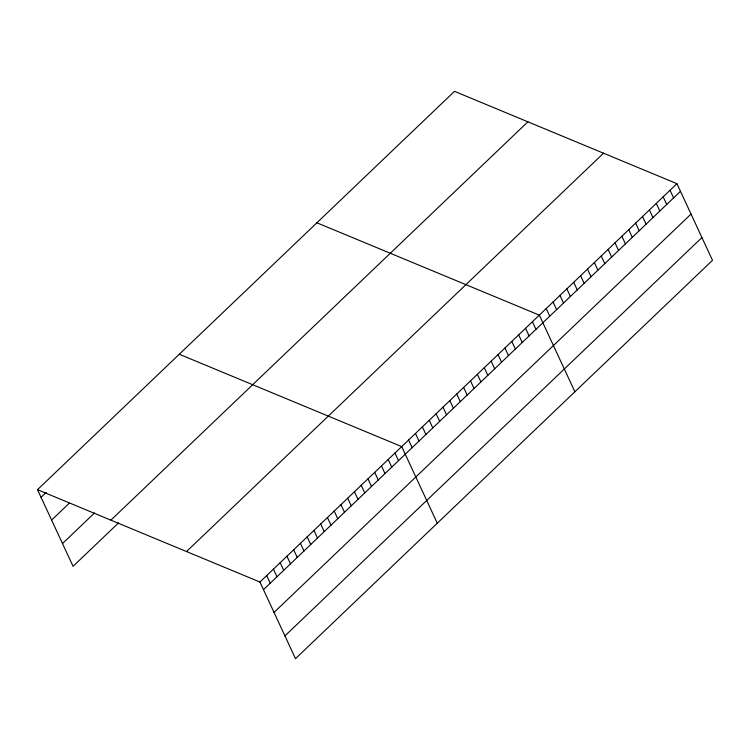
<?xml version="1.0" encoding="UTF-8"?>
<svg xmlns="http://www.w3.org/2000/svg" width="750" height="750" viewBox="0 0 750 750"><rect width="100%" height="100%" fill="white"/><g stroke="black" fill="none" stroke-linecap="round" stroke-linejoin="round"><path stroke-width="1.12" d="M37.5 489.684L454.5 91.341L676.931 183.684L712.5 260.316L295.5 658.659L259.931 582.028L37.5 489.684L73.069 566.316L118.641 522.788M41.044 497.325L46.106 492.488M51.609 520.087L69.337 503.156M62.503 543.553L94.575 512.916M110.906 520.153L527.897 121.809M186.525 551.55L603.525 153.206M259.931 582.028L676.931 183.684M263.475 589.659L680.475 191.316M274.041 612.431L691.041 214.088M284.934 635.897L701.934 237.544M316.884 222.787L539.316 315.131L574.894 391.772M179.278 354.244L401.709 446.588L437.278 523.228M670.05 190.256L673.594 197.888M663.169 196.828L666.712 204.459M656.287 203.4L659.831 211.031M649.406 209.972L652.95 217.613M642.525 216.544L646.069 224.184M635.644 223.116L639.188 230.756M628.762 229.688L632.306 237.328M621.881 236.259L625.425 243.9M615 242.831L618.544 250.472M608.119 249.413L611.672 257.044M601.238 255.984L604.791 263.616M594.366 262.556L597.909 270.188M587.484 269.128L591.028 276.759M580.603 275.7L584.147 283.331M573.722 282.272L577.266 289.913M566.841 288.844L570.384 296.484M559.959 295.416L563.503 303.056M553.078 301.988L556.622 309.628M546.197 308.559L549.741 316.2M532.434 321.713L535.978 329.344M525.553 328.284L529.106 335.916M518.681 334.856L522.225 342.488M511.8 341.428L515.344 349.059M504.919 348L508.463 355.631M498.038 354.572L501.581 362.213M491.156 361.144L494.7 368.784M484.275 367.716L487.819 375.356M477.394 374.288L480.938 381.928M470.512 380.859L474.056 388.5M463.631 387.431L467.175 395.072M456.75 394.003L460.294 401.644M449.869 400.584L453.412 408.216M442.987 407.156L446.541 414.788M436.116 413.728L439.659 421.359M429.234 420.3L432.778 427.931M422.353 426.872L425.897 434.513M415.472 433.444L419.016 441.084M408.591 440.016L412.134 447.656M394.959 453.038L398.503 460.678M388.209 459.488L391.753 467.128M381.45 465.938L385.003 473.578M374.7 472.387L378.244 480.028M367.95 478.837L371.494 486.469M361.2 485.287L364.744 492.919M354.45 491.737L357.994 499.369M347.7 498.188L351.244 505.819M340.95 504.637L344.494 512.269M334.191 511.087L337.744 518.719M327.441 517.537L330.984 525.169M320.691 523.978L324.234 531.619M313.941 530.428L317.484 538.069M307.191 536.878L310.734 544.519M300.441 543.328L303.984 550.969M293.691 549.778L297.234 557.419M286.931 556.228L290.484 563.869M280.181 562.678L283.725 570.319M273.431 569.128L276.975 576.769M266.681 575.578L270.225 583.219"/></g></svg>
